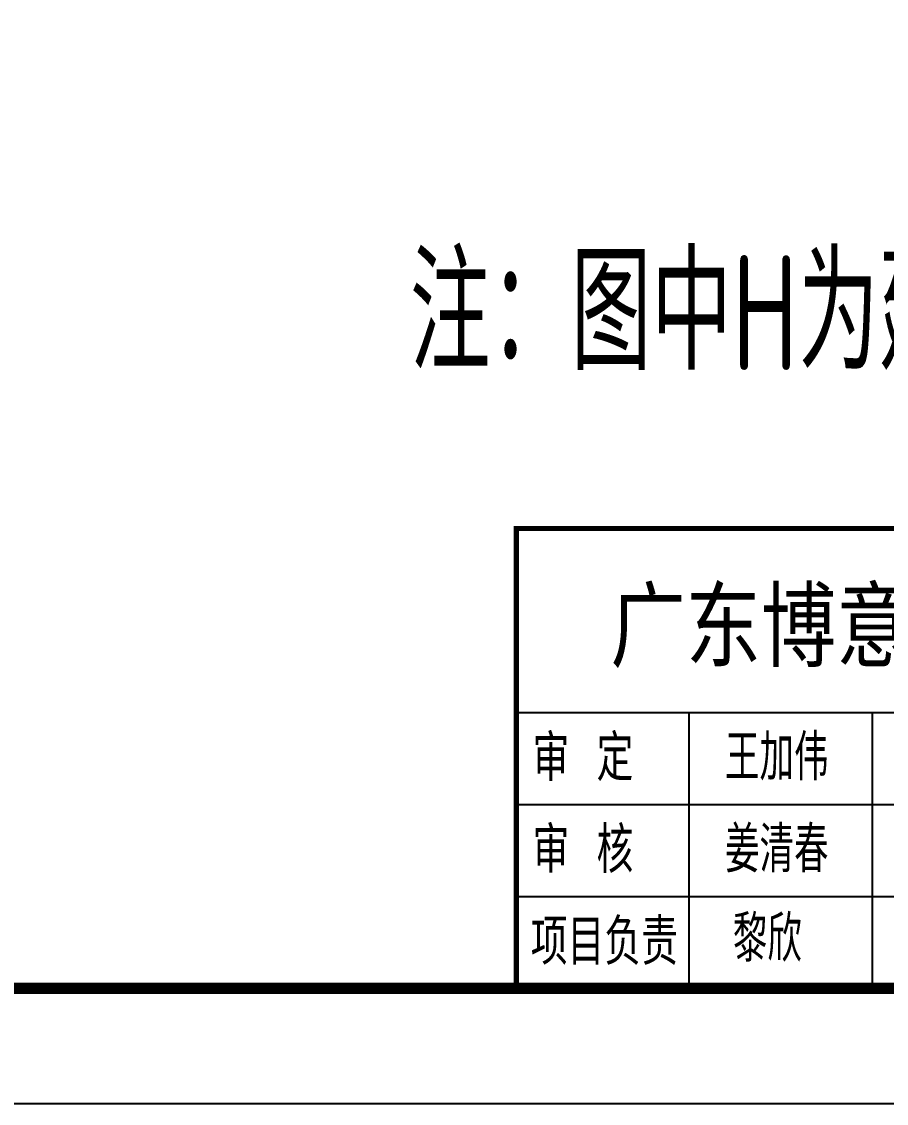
# Model space of a CAD drawing. Extents: x -129922 to 1190196, y -520662 to 139923.
# Drawn here: x 56607 to 58111, y -378202 to -376320 of the extents above; entities that cross this region are included whole.
import ezdxf
from ezdxf.enums import TextEntityAlignment as Align

# ---------------------------------------------------------------- set-up
doc = ezdxf.new("R2010")
doc.units = 0
doc.header["$LTSCALE"] = 1000
doc.header["$MEASUREMENT"] = 0
doc.linetypes.add('DASH', pattern=[0.35, 0.25, -0.1])
doc.layers.add('S-板-COLU', color=50, linetype='DASH', lineweight=20)
doc.layers.add('S-通用-TEXT', color=7, linetype='Continuous', lineweight=20)
doc.layers.add('Y-云图图框', color=7, linetype='Continuous')
doc.styles.add('_YT_Name', font='', dxfattribs={"width": 0.8})
doc.styles.add('_YT_Sign_Text', font='ros.shx', dxfattribs={"width": 0.8, "bigfont": 'hztxt.shx'})
doc.styles.get("Standard").update_dxf_attribs({"font": 'gbenor.shx', "bigfont": 'gbcbig.shx'})
doc.styles.add('TSSD_Rein', font='tssdeng.shx', dxfattribs={"width": 0.7, "bigfont": 'hztxt.shx'})
doc.styles.get('_YT_Name').set_extended_font_data('SimHei')

# ---------------------------------------------------------------- blocks, each defined once
blk = doc.blocks.new('ECMCTK_A1_竖_单行图名--0')
for p, q in [((326, 34), (566, 34)), ((341, 34), (341, 10)), ((357, 10), (357, 34)), ((326, 26), (566, 26)), ((326, 18), (442.965, 18))]:
    blk.add_line(p, q)
at = {"color": 4}
blk.add_lwpolyline([(0, 0), (594, 0), (594, 841), (0, 841)], close=True, dxfattribs=at)
for points, const_width in [([(10, 10), (584, 10), (584, 816), (10, 816)], 1), ([(326, 10), (584, 10), (584, 50), (326, 50)], 0.45)]:
    blk.add_lwpolyline(points, close=True, dxfattribs=dict(const_width=const_width))
at = {"const_width": 0.45}
blk.add_lwpolyline([(326, 10), (326, 50.01), (566, 50.01)], dxfattribs=at)
at = {"style": '_YT_Sign_Text', "width": 0.8}
for s, p in [('审  定', (327.409, 28.046)), ('审  核', (327.409, 20.046)), ('项目负责', (327.266, 12.046))]:
    blk.add_text(s, height=4, dxfattribs=at).set_placement(p)
at = {"color": 80, "flags": 3}
for tag, height, p in [('YTHQINS', 3, (593.314, 817.5)), ('ECMCKEY', 3, (440.092, 590.571)), ('YTTQINS', 3.75, (595.351, 11.875)), ('YTFRAME', 3, (375.972, 4.922)), ('YTBARCODE_T1', 3, (493.744, 4.57))]:
    blk.add_attdef(tag, text='', height=height, dxfattribs=at).set_placement(p, align=Align.MIDDLE_CENTER)
for tag, height, style, width, p in [('证书编号', 4, '_YT_Sign_Text', 0.8, (461.866, 43.811)), ('审查批准号', 4, '_YT_Sign_Text', 0.8, (514.064, 43.811)), ('工程号', 4, '_YT_Sign_Text', 0.5, (557.076, 44.123)), ('设计单位', 6, '_YT_Name', 0.8, (376.746, 38.601)), ('建设单位', 4, '_YT_Sign_Text', 0.8, (487.96, 36.114)), ('阶段', 4, '_YT_Sign_Text', 0.8, (557.076, 35.814)), ('项目号', 4, '_YT_Sign_Text', 0.5, (575.077, 33.721)), ('项目名称', 4, '_YT_Sign_Text', 0.8, (487.96, 28.114)), ('专业', 4, '_YT_Sign_Text', 0.8, (557.076, 27.31)), ('图纸编号', 4, '_YT_Sign_Text', 0.5, (556.929, 19.362)), ('图纸名称', 4.5, '_YT_Name', 0.8, (488.389, 15.063)), ('版本号', 4, '_YT_Sign_Text', 0.8, (575.077, 13.002)), ('出图比例', 4.2, '_YT_Sign_Text', 0.8, (434.825, 11.782)), ('日期', 4, '_YT_Sign_Text', 0.5, (556.88, 12.129))]:
    blk.add_attdef(tag, text='', height=height, dxfattribs=dict(style=style, width=width)).set_placement(p, align=Align.CENTER)
at = {"style": '_YT_Sign_Text', "width": 0.8, "flags": 3}
for tag, p, height in [('{审定人}', (358.87, 26.451), 6.24), ('{校对人}', (411.349, 26.531), 6.24), ('[审定人]', (343.945, 27.808), 4.104), ('[校对人]', (395.235, 27.824), 4.104), ('{审核人}', (359.98, 18.44), 6.24), ('[设计人]', (395.473, 20.211), 4.104), ('{设计人}', (411.48, 18.539), 6.24), ('[审核人]', (344.012, 19.756), 4.104), ('{项目负责人}', (361.28, 10.719), 6.24), ('{专业负责人}', (411.579, 10.361), 6.24), ('[项目负责人]', (343.778, 12.012), 4.104), ('[专业负责人]', (395.741, 11.768), 4.104)]:
    blk.add_attdef(tag, p, '', height=height, dxfattribs=at)
at = {"color": 80, "flags": 3}
for tag, p in [('YTQRCODE', (304.556, 12.073)), ('YTBZSIT', (10, 10)), ('EXT_TK_LEFT', (10, 10))]:
    blk.add_attdef(tag, p, '', height=3, dxfattribs=at)
blk = doc.blocks.new('sgfjhgfkjhgkjhlk')
at = {"layer": 'S-通用-TEXT', "style": 'TSSD_Rein', "width": 0.75}
for s, p in [('王加伟', (6109134.5, -1409565.8)), ('姜清春', (6109134.5, -1410365.8)), ('黎欣', (6109052.6, -1411142.5))]:
    blk.add_text(s, height=400, dxfattribs=at).set_placement(p, align=Align.CENTER)

msp = doc.modelspace()

# ---------------------------------------------------------------- block references
at = {"layer": 'S-板-COLU', "xscale": 0.2, "yscale": 0.2, "zscale": 0.2}
msp.add_blockref('sgfjhgfkjhgkjhlk', (-1163906.4, -95726.8), dxfattribs=at)
at = {"layer": 'Y-云图图框'}
ref = msp.add_blockref('ECMCTK_A1_竖_单行图名--0', (50947.3, -378201.8), dxfattribs=dict(at, xscale=20, yscale=20, zscale=20))
ref.add_attrib('设计单位', '广东博意建筑设计院有限公司', dxfattribs={"layer": '0', "height": 120, "style": '_YT_Name', "width": 0.8}).set_placement((58482.2, -377429.8), align=Align.CENTER)

# ---------------------------------------------------------------- texts
at = {"layer": 'S-通用-TEXT', "style": 'TSSD_Rein', "width": 0.7}
msp.add_text('注：图中H为建筑面层标高。飘板底抗裂钢筋按结构设计总说明第四3.8.2条。 ', height=200, dxfattribs=at).set_placement((57282.3, -376925.8))

doc.saveas('drawing.dxf')
